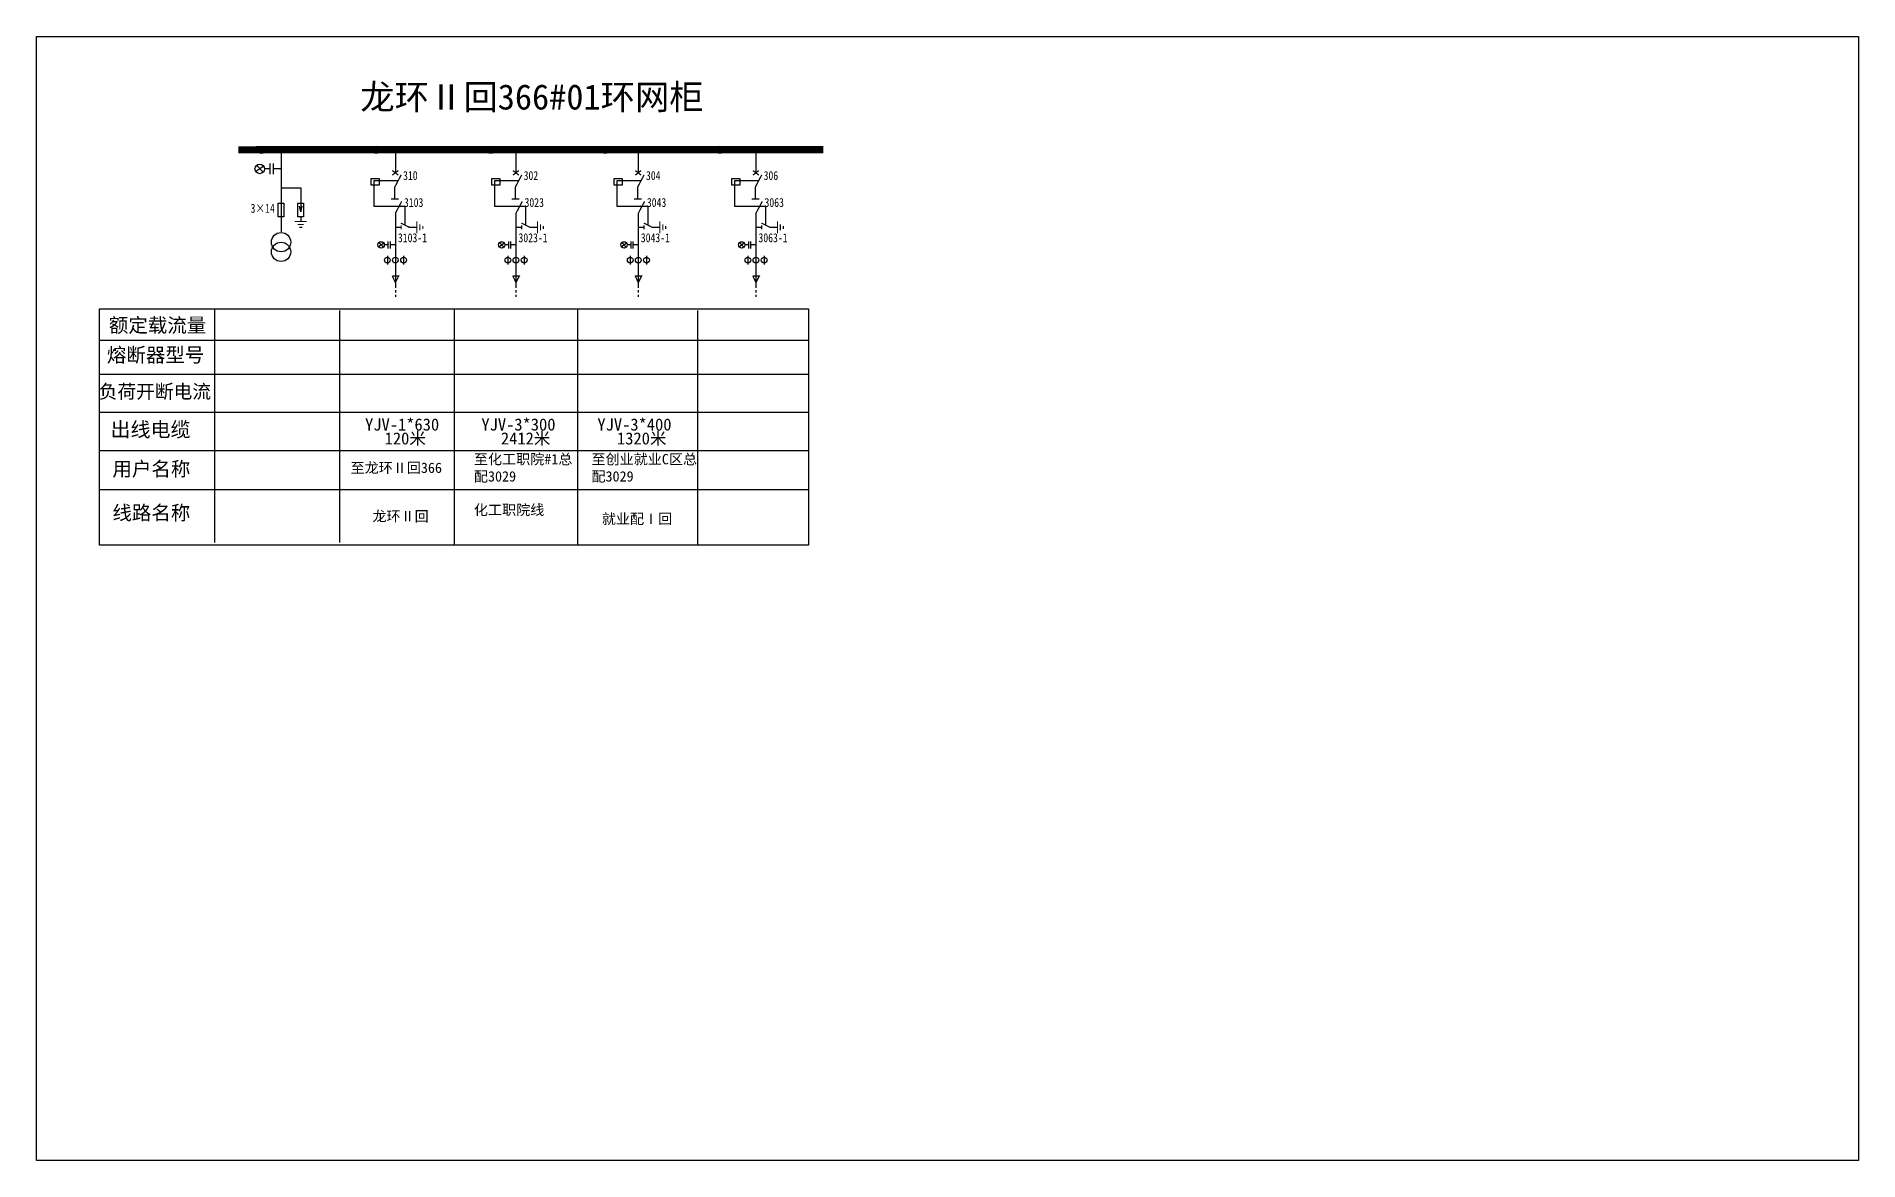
# Model space of a CAD drawing. Header units: millimetres. Extents: x 10 to 4794, y -213 to 2738.
import ezdxf

# ---------------------------------------------------------------- set-up
doc = ezdxf.new("R2010")
doc.units = ezdxf.units.MM
doc.linetypes.add('CENTER', pattern=[50.8, 31.75, -6.35, 6.35, -6.35])
doc.layers.add('1', color=7, linetype='Continuous')
doc.layers.add('2', color=7, linetype='Continuous')
doc.styles.add('HZ', font='')
doc.styles.add('STYLE1', font='txt.shx', dxfattribs={"height": 2.6})
doc.styles.add('道路名', font='simhei.ttf', dxfattribs={"width": 0.8})
doc.styles.get('HZ').set_extended_font_data('楷体_GB2312')

msp = doc.modelspace()

# ---------------------------------------------------------------- linework, layer by layer
at = {"color": 0}
for p, q in [((952.2, 2432.3), (952.2, 2380)), ((1268.8, 2432.3), (1268.8, 2380)), ((1590, 2432.3), (1590, 2380)), ((1898.9, 2432.3), (1898.9, 2380)), ((952.2, 2273.5), (952.2, 2110.1)), ((1268.8, 2273.5), (1268.8, 2110.1)), ((1590, 2273.5), (1590, 2110.1)), ((1898.9, 2273.5), (1898.9, 2110.1)), ((952.2, 2237.1), (967.5, 2237.1)), ((987.6, 2237.5), (1008.5, 2237.5)), ((1268.8, 2237.1), (1284.1, 2237.1)), ((1304.2, 2237.5), (1325.1, 2237.5)), ((1590, 2237.1), (1605.3, 2237.1)), ((1625.4, 2237.5), (1646.3, 2237.5)), ((1898.9, 2237.1), (1914.2, 2237.1)), ((1934.3, 2237.5), (1955.2, 2237.5))]:
    msp.add_line(p, q, dxfattribs=at)
at = {"color": 0, "linetype": 'CENTER'}
for p, q in [((952.3, 2110.3), (952.3, 2054.7)), ((1268.9, 2110.3), (1268.9, 2054.7)), ((1590.1, 2110.3), (1590.1, 2054.7)), ((1899, 2110.3), (1899, 2054.7))]:
    msp.add_line(p, q, dxfattribs=at)
at = {"color": 0, "linetype": 'Continuous'}
for p, q in [((175.6, 2023.4), (2037.3, 2023.4)), ((805.3, 2018.9), (805.3, 1409.7)), ((1106.7, 2022.3), (1106.7, 1403.2)), ((1430.6, 2022.3), (1430.6, 1403.2)), ((1745.2, 2018.6), (1745.2, 1403)), ((2037.3, 2023.4), (2037.3, 1403))]:
    msp.add_line(p, q, dxfattribs=at)
at = {"linetype": 'Continuous'}
for p, q in [((175.6, 1403), (175.6, 2023.4)), ((477.7, 2023.2), (477.7, 1410.1)), ((175.6, 1940.6), (2037.3, 1940.6)), ((175.6, 1851.4), (2037.3, 1851.4)), ((175.6, 1751.9), (2037.3, 1751.9)), ((175.6, 1651), (2037.3, 1651)), ((175.6, 1548.4), (2037.3, 1548.4)), ((2037.3, 1403), (175.6, 1403))]:
    msp.add_line(p, q, dxfattribs=at)
msp.add_lwpolyline([(9.9, 2738), (4794.1, 2738), (4794.1, -212.6), (9.9, -212.6)], close=True)
at = {"color": 0}
for points in [[(539.8, 2440.7, 18.6, 18.6, 0), (2076.1, 2440.8, 18.6, 18.6, 0)], [(960, 2386, 3.33, 3.33, 0), (944.4, 2374, 3.33, 3.33, 0)], [(944.4, 2386, 3.33, 3.33, 0), (960, 2374, 3.33, 3.33, 0)], [(951, 2343.2, 3.33, 3.33, 0), (967.6, 2374.7, 3.33, 3.33, 0)], [(1276.6, 2386, 3.33, 3.33, 0), (1261, 2374, 3.33, 3.33, 0)], [(1261, 2386, 3.33, 3.33, 0), (1276.6, 2374, 3.33, 3.33, 0)], [(1267.6, 2343.2, 3.33, 3.33, 0), (1284.2, 2374.7, 3.33, 3.33, 0)], [(1597.7, 2386, 3.33, 3.33, 0), (1582.2, 2374, 3.33, 3.33, 0)], [(1582.2, 2386, 3.33, 3.33, 0), (1597.7, 2374, 3.33, 3.33, 0)], [(1588.8, 2343.2, 3.33, 3.33, 0), (1605.4, 2374.7, 3.33, 3.33, 0)], [(1906.7, 2386, 3.33, 3.33, 0), (1891.1, 2374, 3.33, 3.33, 0)], [(1891.1, 2386, 3.33, 3.33, 0), (1906.7, 2374, 3.33, 3.33, 0)], [(1897.7, 2343.2, 3.33, 3.33, 0), (1914.3, 2374.7, 3.33, 3.33, 0)], [(941.2, 2311.6, 3.33, 3.33, 0), (960.8, 2311.6, 3.33, 3.33, 0)], [(952.2, 2273.5, 3.33, 3.33, 0), (968.8, 2305, 3.33, 3.33, 0)], [(1257.8, 2311.6, 3.33, 3.33, 0), (1277.4, 2311.6, 3.33, 3.33, 0)], [(1268.8, 2273.5, 3.33, 3.33, 0), (1285.4, 2305, 3.33, 3.33, 0)], [(1579, 2311.6, 3.33, 3.33, 0), (1598.6, 2311.6, 3.33, 3.33, 0)], [(1590, 2273.5, 3.33, 3.33, 0), (1606.6, 2305, 3.33, 3.33, 0)], [(1887.9, 2311.6, 3.33, 3.33, 0), (1907.5, 2311.6, 3.33, 3.33, 0)], [(1898.9, 2273.5, 3.33, 3.33, 0), (1915.5, 2305, 3.33, 3.33, 0)], [(966.7, 2248.1, 3.33, 3.33, 0), (988.9, 2237.1, 3.33, 3.33, 0)], [(1283.3, 2248.1, 3.33, 3.33, 0), (1305.5, 2237.1, 3.33, 3.33, 0)], [(1604.5, 2248.1, 3.33, 3.33, 0), (1626.6, 2237.1, 3.33, 3.33, 0)], [(1913.4, 2248.1, 3.33, 3.33, 0), (1935.6, 2237.1, 3.33, 3.33, 0)], [(967.5, 2242.2, 3.33, 3.33, 0), (967.5, 2231.9, 3.33, 3.33, 0)], [(1284.1, 2242.2, 3.33, 3.33, 0), (1284.1, 2231.9, 3.33, 3.33, 0)], [(1605.3, 2242.2, 3.33, 3.33, 0), (1605.3, 2231.9, 3.33, 3.33, 0)], [(1914.2, 2242.2, 3.33, 3.33, 0), (1914.2, 2231.9, 3.33, 3.33, 0)], [(944, 2109.1, 3.33, 3.33, 0), (960.9, 2109.1, 3.33, 3.33, 0), (952.3, 2092, 3.33, 3.33, 0), (944.2, 2109.4, 3.33, 3.33, 0)], [(1260.6, 2109.1, 3.33, 3.33, 0), (1277.5, 2109.1, 3.33, 3.33, 0), (1268.9, 2092, 3.33, 3.33, 0), (1260.8, 2109.4, 3.33, 3.33, 0)], [(1581.8, 2109.1, 3.33, 3.33, 0), (1598.7, 2109.1, 3.33, 3.33, 0), (1590.1, 2092, 3.33, 3.33, 0), (1582, 2109.4, 3.33, 3.33, 0)], [(1890.7, 2109.1, 3.33, 3.33, 0), (1907.6, 2109.1, 3.33, 3.33, 0), (1899, 2092, 3.33, 3.33, 0), (1890.9, 2109.4, 3.33, 3.33, 0)]]:
    msp.add_lwpolyline(points, format="xyseb", dxfattribs=at)
for centre in [(600.6, 2440.4), (901.7, 2440.6), (1202.5, 2440.6), (1503.3, 2440.6), (1804.1, 2440.6)]:
    msp.add_circle(centre, 9.27, dxfattribs=at)
for points in [[(688.2, 2253.9), (688.2, 2250.8), (719.3, 2253.9), (719.3, 2250.8)], [(1007.2, 2221.4), (1010.3, 2221.4), (1007.2, 2252.4), (1010.3, 2252.4)], [(1323.8, 2221.4), (1326.9, 2221.4), (1323.8, 2252.4), (1326.9, 2252.4)], [(1645, 2221.4), (1648.1, 2221.4), (1645, 2252.4), (1648.1, 2252.4)], [(1953.9, 2221.4), (1957, 2221.4), (1953.9, 2252.4), (1957, 2252.4)], [(711.5, 2243), (711.5, 2246.1), (696, 2243), (696, 2246.1)], [(699.9, 2238.4), (699.9, 2235.3), (707.6, 2238.4), (707.6, 2235.3)], [(1018.1, 2244.6), (1015, 2244.6), (1018.1, 2229.1), (1015, 2229.1)], [(1022.7, 2233), (1025.9, 2233), (1022.7, 2240.8), (1025.9, 2240.8)], [(1334.7, 2244.6), (1331.6, 2244.6), (1334.7, 2229.1), (1331.6, 2229.1)], [(1339.3, 2233), (1342.4, 2233), (1339.3, 2240.8), (1342.4, 2240.8)], [(1655.9, 2244.6), (1652.8, 2244.6), (1655.9, 2229.1), (1652.8, 2229.1)], [(1660.5, 2233), (1663.6, 2233), (1660.5, 2240.8), (1663.6, 2240.8)], [(1964.8, 2244.6), (1961.7, 2244.6), (1964.8, 2229.1), (1961.7, 2229.1)], [(1969.4, 2233), (1972.5, 2233), (1969.4, 2240.8), (1972.5, 2240.8)]]:
    msp.add_trace(points, dxfattribs=at)
at = {"layer": '1', "color": 0}
for p, q in [((652.2, 2440.7), (652.2, 2225.1)), ((606.7, 2397.5), (585.9, 2383.3)), ((605.2, 2381.5), (587.8, 2399.7)), ((622.8, 2404.1), (622.8, 2376.7)), ((631.6, 2404.1), (631.6, 2376.7)), ((622.8, 2390.4), (608.9, 2390.4)), ((652.2, 2390.4), (631.6, 2390.4)), ((896, 2359), (896, 2292.2)), ((959.3, 2359), (896, 2359)), ((1212.6, 2359), (1212.6, 2292.2)), ((1275.9, 2359), (1212.6, 2359)), ((1533.8, 2359), (1533.8, 2292.2)), ((1597.1, 2359), (1533.8, 2359)), ((1842.7, 2359), (1842.7, 2292.2)), ((1906, 2359), (1842.7, 2359)), ((652.2, 2340.4), (703.9, 2340.4)), ((703.9, 2340.4), (703.9, 2277.4)), ((951, 2311.6), (951, 2343.2)), ((1267.6, 2311.6), (1267.6, 2343.2)), ((1588.8, 2311.6), (1588.8, 2343.2)), ((1897.7, 2311.6), (1897.7, 2343.2)), ((703.9, 2277.4), (700.5, 2292.6)), ((703.8, 2264.5), (703.8, 2253.9)), ((703.9, 2277.4), (707.2, 2292.6)), ((896, 2292.2), (977.4, 2292.2)), ((977.4, 2292.2), (977.4, 2243.6)), ((1212.6, 2292.2), (1294, 2292.2)), ((1294, 2292.2), (1294, 2243.6)), ((1533.8, 2292.2), (1615.2, 2292.2)), ((1615.2, 2292.2), (1615.2, 2243.6)), ((1842.7, 2292.2), (1924.1, 2292.2)), ((1924.1, 2292.2), (1924.1, 2243.6)), ((921.8, 2195.6), (908, 2186.2)), ((920.8, 2185), (909.2, 2197.1)), ((932.5, 2190.9), (923.3, 2190.9)), ((931.4, 2162.3), (931.4, 2139.7)), ((932.5, 2200.1), (932.5, 2181.8)), ((938.4, 2200.1), (938.4, 2181.8)), ((952.2, 2190.9), (938.4, 2190.9)), ((974, 2162.3), (974, 2139.7)), ((1238.4, 2195.6), (1224.5, 2186.2)), ((1237.4, 2185), (1225.8, 2197.1)), ((1249.1, 2190.9), (1239.9, 2190.9)), ((1247.9, 2162.3), (1247.9, 2139.7)), ((1249.1, 2200.1), (1249.1, 2181.8)), ((1255, 2200.1), (1255, 2181.8)), ((1268.8, 2190.9), (1255, 2190.9)), ((1290.6, 2162.3), (1290.6, 2139.7)), ((1559.6, 2195.6), (1545.7, 2186.2)), ((1558.6, 2185), (1547, 2197.1)), ((1570.3, 2190.9), (1561.1, 2190.9)), ((1569.1, 2162.3), (1569.1, 2139.7)), ((1570.3, 2200.1), (1570.3, 2181.8)), ((1576.2, 2200.1), (1576.2, 2181.8)), ((1590, 2190.9), (1576.2, 2190.9)), ((1611.8, 2162.3), (1611.8, 2139.7)), ((1868.5, 2195.6), (1854.6, 2186.2)), ((1867.5, 2185), (1855.9, 2197.1)), ((1879.2, 2190.9), (1870, 2190.9)), ((1878, 2162.3), (1878, 2139.7)), ((1879.2, 2200.1), (1879.2, 2181.8)), ((1885.1, 2200.1), (1885.1, 2181.8)), ((1898.9, 2190.9), (1885.1, 2190.9)), ((1920.7, 2162.3), (1920.7, 2139.7))]:
    msp.add_line(p, q, dxfattribs=at)
for points in [[(888.6, 2365.2), (909.6, 2365.2), (909.6, 2348), (888.6, 2348)], [(1205.2, 2365.2), (1226.2, 2365.2), (1226.2, 2348), (1205.2, 2348)], [(1526.4, 2365.2), (1547.4, 2365.2), (1547.4, 2348), (1526.4, 2348)], [(1835.3, 2365.2), (1856.3, 2365.2), (1856.3, 2348), (1835.3, 2348)]]:
    msp.add_lwpolyline(points, close=True, dxfattribs=at)
for centre, radius in [((596.3, 2390.4), 12.6), ((652.2, 2198), 25.4), ((652.2, 2172.6), 25.4), ((914.9, 2190.9), 8.4), ((931.1, 2151), 7.5), ((952.2, 2151), 7.5), ((973.8, 2151), 7.5), ((1231.5, 2190.9), 8.4), ((1247.7, 2151), 7.5), ((1268.8, 2151), 7.5), ((1290.4, 2151), 7.5), ((1552.7, 2190.9), 8.4), ((1568.9, 2151), 7.5), ((1590, 2151), 7.5), ((1611.6, 2151), 7.5), ((1861.6, 2190.9), 8.4), ((1877.8, 2151), 7.5), ((1898.9, 2151), 7.5), ((1920.5, 2151), 7.5)]:
    msp.add_circle(centre, radius, dxfattribs=at)
at = {"layer": '2', "color": 0}
for points in [[(644.4, 2300.2), (659.5, 2300.2), (659.5, 2264.5), (644.4, 2264.5)], [(696.2, 2300.2), (711.4, 2300.2), (711.4, 2264.5), (696.2, 2264.5)]]:
    msp.add_lwpolyline(points, close=True, dxfattribs=at)

# ---------------------------------------------------------------- texts
at = {"color": 0, "linetype": 'Continuous', "style": '道路名', "width": 0.8}
for s, p in [('310', (972.5, 2361.2)), ('302', (1289, 2361.2)), ('304', (1610.2, 2361.2)), ('306', (1919.1, 2361.2)), ('3×14', (572, 2275.2)), ('3103', (974.8, 2290.5)), ('3023', (1291.4, 2290.5)), ('3043', (1612.6, 2290.5)), ('3063', (1921.5, 2290.5)), ('3103-1', (958.9, 2197.9)), ('3023-1', (1275.5, 2197.9)), ('3043-1', (1596.7, 2197.9)), ('3063-1', (1905.6, 2197.9))]:
    msp.add_text(s, height=23.42, dxfattribs=at).set_placement(p)
at = {"color": 0, "insert": (860.1, 2612.3), "char_height": 66.168, "width": 9580.93, "attachment_point": 1}
msp.add_mtext('{\\fSimSun|b0|i0|c134|p54;龙环Ⅱ回366#01环网柜}', dxfattribs=at)
at = {"linetype": 'Continuous', "attachment_point": 1}
for s, insert, char_height, width, style in [('{\\fSimSun|b0|i0|c134|p2;额定载流量}', (200, 1998.8), 37.5, 288.74, 'HZ'), ('{\\fSimSun|b0|i0|c134|p2;熔断器型号}', (194.8, 1920.8), 37.5, 299.48, 'HZ'), ('{\\fSimSun|b0|i0|c134|p2;\\H0.96x;负荷开断电流}', (173.5, 1824), 37.5, 342.898, 'HZ'), ('{\\fSimSun|b0|i0|c134|p2;出线电缆}', (204.2, 1725.6), 38.534, 262.694, 'HZ'), ('{\\fSimSun|b0|i0|c134|p2;YJV-1*630}', (872.7, 1735.3), 31.793, 255.647, 'STYLE1'), ('{\\fSimSun|b0|i0|c134|p2;YJV-3*300}', (1178.1, 1735.3), 31.793, 255.647, 'STYLE1'), ('{\\fSimSun|b0|i0|c134|p2;YJV-3*400}', (1482.7, 1735.3), 31.793, 255.647, 'STYLE1'), ('{\\fSimSun|b0|i0|c134|p2;120米}', (924.1, 1698.8), 31.793, 255.647, 'STYLE1'), ('{\\fSimSun|b0|i0|c134|p2;2412米}', (1229.4, 1698.8), 31.793, 255.647, 'STYLE1'), ('{\\fSimSun|b0|i0|c134|p2;1320米}', (1534.1, 1698.8), 31.793, 255.647, 'STYLE1'), ('{\\fSimSun|b0|i0|c134|p2;用户名称}', (209.3, 1621.6), 37.5, 255.647, 'HZ'), ('{\\fSimSun|b0|i0|c134|p2;至\\fSimSun|b0|i0|c134|p6;化工职院#1总配3029}', (1158.5, 1642), 27.106, 276.923, 'STYLE1'), ('{\\fSimSun|b0|i0|c134|p2;至创业\\fSimSun|b0|i0|c134|p6;就业C区总配3029}', (1467.1, 1642), 27.106, 276.923, 'STYLE1'), ('{\\fSimSun|b0|i0|c134|p2;至\\fSimSun|b0|i0|c134|p6;龙环Ⅱ回366}', (834.5, 1619.4), 27.106, 308.468, 'STYLE1'), ('{\\fSimSun|b0|i0|c134|p2;线路名称}', (209.3, 1506.4), 37.5, 255.647, 'HZ'), ('{\\fSimSun|b0|i0|c134|p6;龙环Ⅱ回}', (892, 1492.2), 27.106, 308.468, 'STYLE1'), ('{\\fSimSun|b0|i0|c134|p6;化工职院线}', (1158.5, 1508.9), 27.106, 276.923, 'STYLE1'), ('{\\fSimSun|b0|i0|c134|p6;就业配Ⅰ回}', (1494.4, 1485.4), 27.106, 276.923, 'STYLE1')]:
    msp.add_mtext(s, dxfattribs=dict(at, insert=insert, char_height=char_height, width=width, style=style))

doc.saveas('drawing.dxf')
